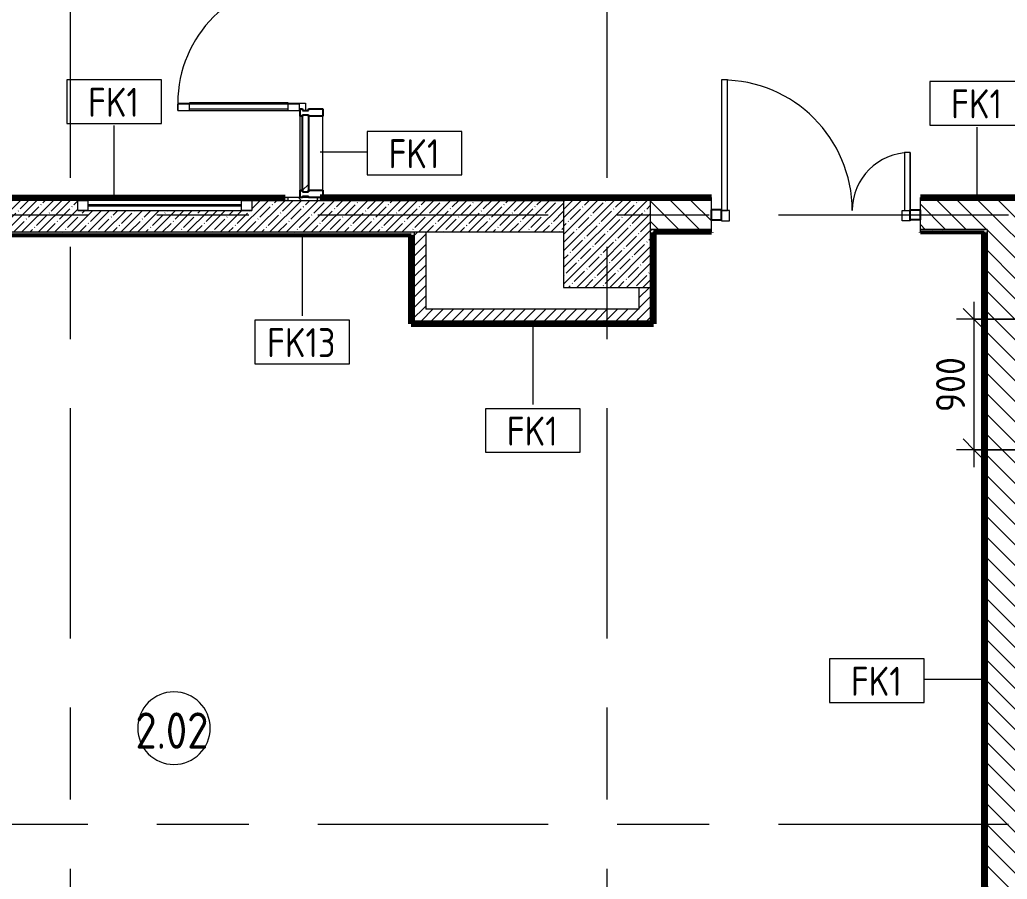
# Model space of a CAD drawing. Header units: millimetres. Extents: x -3245 to 186632, y -8553 to 29000.
# Drawn here: x 18160 to 24969, y 3220 to 9145 of the extents above; entities that cross this region are included whole.
import ezdxf

# ---------------------------------------------------------------- set-up
doc = ezdxf.new("R2010")
doc.units = ezdxf.units.MM
doc.linetypes.add('Осевая', pattern=[3175, 635, -476.25, 1587.5, -476.25])
for name, color, linetype, lineweight in [('A-ANNO-DIMS', 7, 'Continuous', 9), ('A-ANNO-DIMS-100', 7, 'Continuous', 9), ('A-AREA-IDEN', 7, 'Continuous', 9), ('A-DETL-GENF', 7, 'Continuous', 9), ('A-DOOR', 7, 'Continuous', 9), ('A-DOOR-1', 7, 'Continuous', 13), ('A-GLAZ', 7, 'Continuous', 9), ('A-GLAZ-1', 7, 'Continuous', 13), ('A-GLAZ-CURT', 7, 'Continuous', 9), ('A-GLAZ-CURT-1', 7, 'Continuous', 25), ('A-GLAZ-CWMG', 7, 'Continuous', 9), ('A-GLAZ-CWMG-1', 7, 'Continuous', 25), ('A-WALL', 7, 'Continuous', 9), ('A-WALL-IDEN', 7, 'Continuous', 9), ('I-WALL', 7, 'Continuous', 9), ('S-COLS', 7, 'Continuous', 9), ('Оси-2', 7, 'Осевая', 9)]:
    doc.layers.add(name, color=color, linetype=linetype, lineweight=lineweight)
for name, color, linetype, lineweight, true_color in [('A-WALL-2', 5, 'Continuous', 9, 0x0000ff), ('A-WALL-4', 7, 'Continuous', 9, 0xff80c0), ('I-WALL-10', 7, 'Continuous', 80, 0xff80c0), ('I-WALL-5', 7, 'Continuous', 9, 0xc0c0c0), ('I-WALL-9', 5, 'Continuous', 53, 0x0000ff)]:
    doc.layers.add(name, color=color, linetype=linetype, lineweight=lineweight, true_color=true_color)
doc.styles.add('GOST Common', font='GOST_Common.ttf', dxfattribs={"width": 0.9, "height": 200})
doc.styles.add('GOST Common_1', font='GOST_Common.ttf', dxfattribs={"width": 0.9, "height": 250})
doc.styles.add('ISOCPEUR_1', font='isocpeur.ttf', dxfattribs={"width": 0.9, "height": 200})
doc.dimstyles.new('ISO-2_0_0_9К_Средний_округл2', dxfattribs={"dimscale": 304.8, "dimtxt": 199.196235, "dimasz": 0.492126, "dimexe": 0.393701, "dimexo": 0, "dimgap": 0, "dimtad": 1, "dimdec": 0, "dimrnd": 10, "dimzin": 0, "dimdsep": 46, "dimtxsty": 'ISOCPEUR_1', "dimblk1": 'OBLIQUE', "dimblk2": 'OBLIQUE', "dimsah": 1, "dimcen": 0.09, "dimdle": 0.393701, "dimazin": 0, "dimtfac": 1, "dimtdec": 4, "dimtix": 1, "dimtmove": 0, "dimatfit": 3, "dimfxl": 1, "dimtvp": 1, "dimtolj": 1, "dimtzin": 0, "dimarcsym": 2})
pattern_1 = [(135, (0, 0), (-70.71068, -70.71068), [])]
pattern_2 = [(45, (0, 0), (-35.35534, 35.35534), [])]
pattern_3 = [(0, (0, 0), (121.92, 30.48), [10.058, -81.382, 10.058, -81.382, -487.68]), (0, (0, 0), (121.92, 30.48), [-182.88, 10.058, -172.822, 10.058, -81.382, -213.36]), (0, (0, 0), (121.92, 30.48), [-457.2, 10.058, -50.902, 10.058, -142.342]), (120, (45.72, 15.24), (-87.356454, 90.345817), [10.058, -81.382, 10.058, -81.382, -487.68]), (120, (45.72, 15.24), (-87.356454, 90.345817), [-182.88, 10.058, -172.822, 10.058, -81.382, -213.36]), (120, (45.72, 15.24), (-87.356454, 90.345817), [-457.2, 10.058, -50.902, 10.058, -142.342]), (240, (60.96, 76.2), (-34.563546, -120.825817), [10.058, -81.382, 10.058, -81.382, -487.68]), (240, (60.96, 76.2), (-34.563546, -120.825817), [-182.88, 10.058, -172.822, 10.058, -81.382, -213.36]), (240, (60.96, 76.2), (-34.563546, -120.825817), [-457.2, 10.058, -50.902, 10.058, -142.342])]

# ---------------------------------------------------------------- blocks, each defined once
blk = doc.blocks.new('BSC_Колонна _Прямоугольная - 600х600-V60-План отделки стен 2 этажа в осях 1-12')
at = {"layer": 'S-COLS'}
h = blk.add_hatch(dxfattribs=at)
h.set_pattern_fill('FP_69', color=256, style=0, pattern_type=2)
h.set_pattern_definition([(45, (-22210, -7600), (-57.02463, 57.02463), []), (45, (-22152.975, -7600), (-57.02463, 57.02463), [100.806, -20.161, 3.353, -16.808])])
h.paths.add_polyline_path([(-300, -300), (300, -300), (300, 300), (-300, 300)])
for p, q in [((300, 300), (-300, 300)), ((-300, 300), (-300, -300)), ((300, -300), (300, 300)), ((-300, -300), (300, -300))]:
    blk.add_line(p, q, dxfattribs=at)
blk = doc.blocks.new('Прямоугольный импост - 50 x 70 мм-31927764-План отделки стен 2 этажа в осях 1-12')
at = {"layer": 'A-GLAZ-CWMG-1'}
for p, q in [((0, 35), (-70, 35)), ((-70, 35), (-70, -35)), ((0, 35), (0, -35)), ((-70, -35), (0, -35))]:
    blk.add_line(p, q, dxfattribs=at)
blk = doc.blocks.new('Дверь_Витражная_остекление_ - ДВН_ДАО_Главный вход_1200 в свету Д-22 _п_-31928779-План отделки стен 2 этажа в осях 1-12')
at = {"layer": 'A-DETL-GENF'}
for p, q in [((-610, 930), (-650, 930)), ((-650, 930), (-650, 35)), ((-610, 30), (-610, 930)), ((650, 430), (610, 430)), ((610, 430), (610, 30)), ((650, 35), (650, 430)), ((-650, 30), (-610, 30)), ((-595, 30), (-650, 30)), ((-595, -40), (-595, 30)), ((595, -40), (595, 30)), ((595, 30), (650, 30)), ((610, 30), (650, 30)), ((-650, -35), (-650, -40)), ((-650, -40), (-595, -40)), ((650, -40), (595, -40)), ((650, -35), (650, -40))]:
    blk.add_line(p, q, dxfattribs=at)
at = {"layer": 'A-DOOR'}
for p, q in [((-650, 930), (-650, 35)), ((650, 430), (650, 35))]:
    blk.add_line(p, q, dxfattribs=at)
for centre, radius, start, end in [((-650, 30), 900, 360, 90), ((650, 30), 400, 90, 180)]:
    blk.add_arc(centre, radius, start, end, dxfattribs=at)
blk = doc.blocks.new('Прямоугольный импост - 50 x 70 мм-31701779-План отделки стен 2 этажа в осях 1-12')
at = {"layer": 'A-GLAZ-CWMG-1'}
for p, q in [((0, 35), (-70, 35)), ((-70, 35), (-70, -35)), ((0, 35), (0, -35)), ((-70, -35), (0, -35))]:
    blk.add_line(p, q, dxfattribs=at)
blk = doc.blocks.new('Прямоугольный импост - Импост структурный с накладкой - 160мм Темный-30756008-План отделки стен 2 этажа в осях 1-12')
at = {"layer": 'A-GLAZ-CWMG-1'}
for p, q in [((0, 17), (-50, 17)), ((-50, 17), (-50, 0)), ((-50, 0), (-40, 0)), ((-40, 0), (-40, -40)), ((-10, 0), (0, 0)), ((-10, 0), (-10, -40)), ((0, 0), (0, 17)), ((-40, -40), (-50, -40)), ((-50, -40), (-50, -140)), ((0, -40), (-10, -40)), ((0, -140), (0, -40)), ((-50, -140), (0, -140))]:
    blk.add_line(p, q, dxfattribs=at)
blk = doc.blocks.new('Системная панель - Стекло - 40мм-32387061-План отделки стен 2 этажа в осях 1-12')
at = {"layer": 'A-GLAZ-CURT'}
h = blk.add_hatch(dxfattribs=at)
h.set_pattern_fill('FP_100', color=256, style=0, pattern_type=2)
h.set_pattern_definition([(135, (8125.22, -20210), (-282.843, -282.843), [200, -600]), (135, (8225.22, -20410), (-282.843, -282.843), [600, -200]), (135, (8325.22, -20010), (-282.843, -282.843), [200, -600])])
h.paths.add_polyline_path([(265.2, 0), (265.2, 40), (-265.2, 40), (-265.2, 0)])
at = {"layer": 'A-GLAZ-CURT-1'}
for p, q in [((-265.2, 40), (265.2, 40)), ((-265.2, 0), (-265.2, 40)), ((265.2, 0), (-265.2, 0)), ((265.2, 0), (265.2, 40))]:
    blk.add_line(p, q, dxfattribs=at)
blk = doc.blocks.new('Прямоугольный импост - Импост структурный с накладкой - 160мм Темный-32387059-План отделки стен 2 этажа в осях 1-12')
at = {"layer": 'A-GLAZ-CWMG'}
for p, q in [((20093, 7970), (20093, 8480.4)), ((20250, 7970), (20250, 8480.4))]:
    blk.add_line(p, q, dxfattribs=at)
blk = doc.blocks.new('Прямоугольный импост - Импост структурный с накладкой - 160мм Темный-30755591-План отделки стен 2 этажа в осях 1-12')
at = {"layer": 'A-GLAZ-CWMG-1'}
for p, q in [((25, 17), (-25, 17)), ((-25, 17), (-25, 0)), ((-25, 0), (-15, 0)), ((-15, 0), (-15, -40)), ((15, 0), (25, 0)), ((15, 0), (15, -40)), ((25, 0), (25, 17)), ((-15, -40), (-25, -40)), ((-25, -40), (-25, -140)), ((25, -40), (15, -40)), ((25, -140), (25, -40)), ((-25, -140), (25, -140))]:
    blk.add_line(p, q, dxfattribs=at)
blk = doc.blocks.new('Дверь_Витражная_остекление_ - ВВ-16 остекление-32390142-План отделки стен 2 этажа в осях 1-12')
at = {"layer": 'A-DETL-GENF'}
for p, q in [((-787.5, -20), (-832.5, -20)), ((-832.5, -845), (-832.5, -20)), ((-787.5, -20), (-832.5, -20)), ((-832.5, -20), (-832.5, -845)), ((-787.5, -845), (-787.5, -20)), ((-787.5, -845), (-787.5, -20)), ((837.5, -860), (837.5, -20)), ((837.5, -20), (837.5, -860)), ((882.5, -860), (882.5, -20)), ((882.5, -860), (882.5, -20)), ((-832.5, -100), (-787.5, -100)), ((-822.5, -765), (-822.5, -100)), ((-778.5, -765), (-778.5, -100)), ((828.5, -780), (828.5, -100)), ((882.5, -100), (837.5, -100)), ((872.5, -780), (872.5, -100)), ((-832.5, -765), (-787.5, -765)), ((882.5, -780), (837.5, -780)), ((-832.5, -845), (-787.5, -845)), ((-832.5, -845), (-787.5, -845)), ((882.5, -860), (837.5, -860)), ((837.5, -860), (882.5, -860))]:
    blk.add_line(p, q, dxfattribs=at)
at = {"layer": 'A-DOOR'}
for p, q in [((-832.5, -845), (-832.5, -20)), ((832.5, -860), (832.5, -20))]:
    blk.add_line(p, q, dxfattribs=at)
for centre, radius, start, end in [((-832.5, -20), 825, 270, 0), ((832.5, -20), 840, 180, 270)]:
    blk.add_arc(centre, radius, start, end, dxfattribs=at)
at = {"layer": 'A-DOOR-1'}
for p, q in [((-882.5, 20), (-832.5, 20)), ((-832.5, 20), (-832.5, -20)), ((832.5, 20), (882.5, 20)), ((832.5, -20), (832.5, 20)), ((-882.5, -20), (-882.5, -17)), ((-832.5, -20), (-882.5, -20)), ((882.5, -20), (832.5, -20)), ((882.5, -17), (882.5, -20))]:
    blk.add_line(p, q, dxfattribs=at)
blk = doc.blocks.new('120_Окно_СКБ_1Ст - 120_Окно_СКБ_1Ст 400х1200 EI30-24228621-План отделки стен 2 этажа в осях 1-12')
at = {"layer": 'A-GLAZ'}
for p, q in [((600, 110), (-600, 110)), ((530, 80), (-530, 80)), ((530, 70), (-530, 70)), ((-600, 40), (600, 40))]:
    blk.add_line(p, q, dxfattribs=at)
at = {"layer": 'A-GLAZ-1'}
for p, q in [((-600, 40), (-600, 110)), ((-600, 110), (-530, 110)), ((-530, 110), (-530, 40)), ((530, 40), (530, 110)), ((530, 110), (600, 110)), ((600, 110), (600, 40)), ((-530, 40), (-600, 40)), ((600, 40), (530, 40))]:
    blk.add_line(p, q, dxfattribs=at)
blk = doc.blocks.new('М_стена_0001 - Типоразмер_без рамки-25382661-План отделки стен 2 этажа в осях 1-12')
at = {"layer": 'A-WALL-IDEN'}
for p, q in [((3.258, 1.523), (-3.273, 1.523)), ((-3.273, 1.523), (-3.273, -1.477)), ((3.258, -1.477), (3.258, 1.523)), ((-3.273, -1.477), (3.258, -1.477))]:
    blk.add_line(p, q, dxfattribs=at)
blk = doc.blocks.new('Марка_Помещения - Номер-25198446-План отделки стен 2 этажа в осях 1-12')
at = {"layer": 'A-AREA-IDEN'}
for start, end in [(360, 180), (180, 360)]:
    blk.add_arc((0, 0), 2.5, start, end, dxfattribs=at)
blk = doc.blocks.new('DIMBLOCK28-План отделки стен 2 этажа в осях 1-12')
at = {"layer": 'A-ANNO-DIMS-100', "lineweight": 20}
for p, q in [((24739.8, 7080), (24664.8, 7155)), ((24739.8, 7080), (24814.8, 7005)), ((24739.8, 6180), (24664.8, 6255)), ((24739.8, 6180), (24814.8, 6105))]:
    blk.add_line(p, q, dxfattribs=at)
at = {"layer": 'A-ANNO-DIMS-100'}
for p, q in [((24739.8, 7200), (24739.8, 6060)), ((25058, 7080), (24619.8, 7080)), ((24739.8, 7080), (25058, 7080)), ((25050, 6180), (24619.8, 6180)), ((24739.8, 6180), (25050, 6180))]:
    blk.add_line(p, q, dxfattribs=at)
at = {"layer": 'A-ANNO-DIMS-100', "color": 0, "insert": (24478.5, 6440.4), "char_height": 200, "width": 455.087, "attachment_point": 1, "rotation": 90, "line_spacing_factor": 1.149209, "style": 'ISOCPEUR_1'}
blk.add_mtext('900', dxfattribs=at)
blk = doc.blocks.new('_Oblique')
at = {"color": 0, "linetype": 'ByBlock', "lineweight": -2}
blk.add_line((-0.5, -0.5), (0.5, 0.5), dxfattribs=at)

msp = doc.modelspace()

# ---------------------------------------------------------------- hatches: boundary and pattern name
at = {"layer": 'I-WALL'}
h = msp.add_hatch(dxfattribs=at)
h.set_pattern_fill('FP_13', color=256, style=0, pattern_type=2)
h.set_pattern_definition(pattern_1)
h.paths.add_polyline_path([(20010, 7900), (20210, 7900), (20210, 7920), (20010, 7920)])
h.paths.add_polyline_path([(20210, 10880), (20210, 10900), (20010, 10900), (20010, 10880)])
h = msp.add_hatch(dxfattribs=at)
h.set_pattern_fill('FP_89', color=256, style=0, pattern_type=2)
h.set_pattern_definition(pattern_3)
h.paths.add_polyline_path([(18560, 7900), (20010, 7900), (20010, 7920), (14999.9, 7920), (14999.9, 7900), (17628.9, 7900)])
h.paths.add_polyline_path([(13559.9, 7900), (13559.9, 7920), (6530, 7920), (6530, 7900), (12760, 7900)])
h.paths.add_polyline_path([(3510, 7900), (4030, 7900), (4030, 7920), (3310, 7920), (3310, 7908), (3340, 7908), (3340, 7900)])
h.paths.add_polyline_path([(1830, 7900), (1830, 7908), (1860, 7908), (1860, 7920), (1270, 7920), (1270, 7900), (1525.8, 7900)])
h = msp.add_hatch(dxfattribs=at)
h.set_pattern_fill('FP_17', color=256, style=0, pattern_type=2)
h.set_pattern_definition([(45, (0, 0), (-57.02463, 57.02463), []), (45, (57.025, 0), (-57.02463, 57.02463), [100.806, -20.161, 3.353, -16.808])])
h.paths.add_polyline_path([(20880, 7680), (21910, 7680), (21910, 7900), (19760, 7900), (19760, 7830), (18560, 7830), (18560, 7900), (17260, 7900), (17260, 7680), (20312.8, 7680)])
h = msp.add_hatch(dxfattribs=at)
h.set_pattern_fill('FP_89', color=256, style=0, pattern_type=2)
h.set_pattern_definition(pattern_3)
h.paths.add_polyline_path([(30910, 7900), (30930, 7900), (30930, 7920), (27460, 7920), (27460, 7908), (27490, 7908), (27490, 7900), (29809.7, 7900)])
h.paths.add_polyline_path([(20210, 7900), (22930, 7900), (22930, 7920), (20210, 7920)])
h.paths.add_polyline_path([(24370, 7900), (26330, 7900), (26330, 7908), (26360, 7908), (26360, 7920), (24370, 7920)])
h = msp.add_hatch(dxfattribs=at)
h.set_pattern_fill('FP_13', color=256, style=0, pattern_type=2)
h.set_pattern_definition(pattern_1)
h.paths.add_polyline_path([(24370, 7700), (25560, 7700), (25560, 7900), (24370, 7900)])
h.paths.add_polyline_path([(22510, 7700), (22930, 7700), (22930, 7900), (22510, 7900)])
h = msp.add_hatch(dxfattribs=at)
h.set_pattern_fill('FP_89', color=256, style=0, pattern_type=2)
h.set_pattern_definition(pattern_3)
h.paths.add_polyline_path([(22530, 7050), (22530, 7700), (22510, 7700), (22510, 7050)])
h = msp.add_hatch(dxfattribs=at)
h.set_pattern_fill('FP_89', color=256, style=0, pattern_type=2)
h.set_pattern_definition(pattern_3)
h.paths.add_polyline_path([(24810, 7680), (24810, 7700), (24370, 7700), (24370, 7680), (24809, 7680)])
h.paths.add_polyline_path([(22930, 7680), (22930, 7700), (22530, 7700), (22530, 7680)])
h = msp.add_hatch(dxfattribs=at)
h.set_pattern_fill('FP_89', color=256, style=0, pattern_type=2)
h.set_pattern_definition(pattern_3)
h.paths.add_polyline_path([(24830, 100), (24830, 7700), (24810, 7700), (24810, 100)])
h = msp.add_hatch(dxfattribs=at)
h.set_pattern_fill('FP_13', color=256, style=0, pattern_type=2)
h.set_pattern_definition(pattern_1)
h.paths.add_polyline_path([(24830, 100), (25030, 100), (25030, 7700), (24830, 7700), (24830, 140)])
h = msp.add_hatch(dxfattribs=at)
h.set_pattern_fill('FP_89', color=256, style=0, pattern_type=2)
h.set_pattern_definition(pattern_3)
h.paths.add_polyline_path([(20860, 7660), (20880, 7660), (20880, 7680), (17280, 7680), (17280, 7660), (20859, 7660)])
h = msp.add_hatch(dxfattribs=at)
h.set_pattern_fill('FP_89', color=256, style=0, pattern_type=2)
h.set_pattern_definition(pattern_3)
h.paths.add_polyline_path([(20880, 7070), (20880, 7660), (20860, 7660), (20860, 7070)])
h = msp.add_hatch(dxfattribs=at)
h.set_pattern_fill('FP_41', color=256, style=0, pattern_type=2)
h.set_pattern_definition(pattern_2)
h.paths.add_polyline_path([(20960, 7150), (20960, 7680), (20880, 7680), (20880, 7150)])
h = msp.add_hatch(dxfattribs=at)
h.set_pattern_fill('FP_41', color=256, style=0, pattern_type=2)
h.set_pattern_definition(pattern_2)
h.paths.add_polyline_path([(22510, 7070), (22510, 7300), (22430, 7300), (22430, 7070)])
h = msp.add_hatch(dxfattribs=at)
h.set_pattern_fill('FP_41', color=256, style=0, pattern_type=2)
h.set_pattern_definition(pattern_2)
h.paths.add_polyline_path([(20880, 7070), (22430, 7070), (22430, 7150), (20880, 7150)])
h = msp.add_hatch(dxfattribs=at)
h.set_pattern_fill('FP_89', color=256, style=0, pattern_type=2)
h.set_pattern_definition(pattern_3)
h.paths.add_polyline_path([(20860, 7050), (22510, 7050), (22510, 7070), (20860, 7070)])

# ---------------------------------------------------------------- linework, layer by layer
at = {"layer": 'A-WALL'}
for p, q in [((18560, 7900), (17260, 7900)), ((19760, 7900), (20210, 7900)), ((20010, 7900), (20010, 7920)), ((20210, 7920), (20210, 7900)), ((22930, 7900), (22510, 7900)), ((25560, 7900), (24370, 7900)), ((22930, 7700), (22510, 7700)), ((24830, 7700), (24370, 7700)), ((20960, 7680), (17260, 7680)), ((20859, 7660), (20860, 7660)), ((20880, 7680), (20880, 7150)), ((24809, 7680), (24810, 7680)), ((24810, 7680), (24810, 150))]:
    msp.add_line(p, q, dxfattribs=at)
at = {"layer": 'A-WALL-2'}
for p, q in [((20859, 7660), (17280, 7660)), ((20859, 7659), (20859, 7660)), ((22530, 7680), (22530, 7679)), ((24370, 7680), (24809, 7680)), ((24809, 7680), (24809, 7679))]:
    msp.add_line(p, q, dxfattribs=at)
at = {"layer": 'A-WALL-4'}
for p, q in [((14999.9, 7920), (19990, 7920)), ((22530, 7679), (22531, 7679))]:
    msp.add_line(p, q, dxfattribs=at)
at = {"layer": 'A-WALL-IDEN'}
for p, q in [((18810.5, 7920.5), (18810.5, 8416.5)), ((24761.7, 7920.5), (24761.7, 8405.9)), ((20230.5, 8233.9), (20556.1, 8233.9)), ((20107.2, 7659.5), (20107.2, 7103.7)), ((21697.8, 7049.5), (21697.8, 6493.7)), ((24809.5, 4596.8), (24397, 4596.8))]:
    msp.add_line(p, q, dxfattribs=at)
at = {"layer": 'I-WALL-10'}
for p, q in [((14999.9, 7921), (19990, 7921)), ((19990, 7921), (19990, 7920)), ((20231, 7921), (22930, 7921)), ((20231, 7920), (20231, 7921)), ((22930, 7920), (20231, 7920)), ((22930, 7920), (22930, 7921)), ((26360, 7921), (24370, 7921)), ((24370, 7920), (24370, 7921)), ((24370, 7920), (26360, 7920)), ((20859, 7049), (20859, 7659)), ((20860, 7660), (20860, 7050)), ((22530, 7050), (22530, 7679)), ((22531, 7679), (22531, 7049)), ((24809, 150), (24809, 7679)), ((20859, 7049), (22531, 7049)), ((22530, 7050), (20860, 7050))]:
    msp.add_line(p, q, dxfattribs=at)
at = {"layer": 'I-WALL-5'}
for p, q in [((20231, 7920), (19990, 7920)), ((20210, 7900), (21910, 7900)), ((22930, 7680), (22930, 7920)), ((24370, 7680), (24370, 7920)), ((24830, 7700), (24830, 140)), ((20960, 7680), (20960, 7150)), ((21910, 7680), (20960, 7680)), ((22430, 7300), (22430, 7150)), ((22510, 7070), (22510, 7300)), ((20880, 7150), (20880, 7070)), ((22430, 7150), (20960, 7150)), ((20880, 7070), (22510, 7070))]:
    msp.add_line(p, q, dxfattribs=at)
at = {"layer": 'I-WALL-9'}
for p, q in [((20859, 7659), (17281, 7659)), ((22930, 7680), (22530, 7680)), ((22531, 7679), (22930, 7679)), ((22930, 7680), (22930, 7679)), ((24370, 7680), (24370, 7679)), ((24809, 7679), (24370, 7679))]:
    msp.add_line(p, q, dxfattribs=at)
at = {"layer": 'Оси-2'}
for p, q in [((18510, 593.7), (18510, 24898.1)), ((22210, 593.7), (22210, 24898.1)), ((55, 7800), (35770, 7800)), ((55, 3600), (35770, 3600))]:
    msp.add_line(p, q, dxfattribs=at)

# ---------------------------------------------------------------- block references
at = {"layer": 'A-AREA-IDEN', "xscale": 99.99999999999993, "yscale": 99.99999999999993, "zscale": 99.99999999999993}
msp.add_blockref('Марка_Помещения - Номер-25198446-План отделки стен 2 этажа в осях 1-12', (19223.4, 4261.1), dxfattribs=at)
at = {"layer": 'A-DOOR', "rotation": 269.9999999999998}
msp.add_blockref('Дверь_Витражная_остекление_ - ВВ-16 остекление-32390142-План отделки стен 2 этажа в осях 1-12', (20110, 9402.9), dxfattribs=at)
at = {"layer": 'A-DOOR'}
msp.add_blockref('Дверь_Витражная_остекление_ - ДВН_ДАО_Главный вход_1200 в свету Д-22 _п_-31928779-План отделки стен 2 этажа в осях 1-12', (23650, 7800), dxfattribs=at)
at = {"layer": 'A-GLAZ'}
msp.add_blockref('120_Окно_СКБ_1Ст - 120_Окно_СКБ_1Ст 400х1200 EI30-24228621-План отделки стен 2 этажа в осях 1-12', (19160, 7790), dxfattribs=at)
at = {"layer": 'A-GLAZ-CURT-1', "rotation": 269.9999999999997}
msp.add_blockref('Системная панель - Стекло - 40мм-32387061-План отделки стен 2 этажа в осях 1-12', (20110, 8225.2), dxfattribs=at)
at = {"layer": 'A-GLAZ-CWMG'}
msp.add_blockref('Прямоугольный импост - Импост структурный с накладкой - 160мм Темный-32387059-План отделки стен 2 этажа в осях 1-12', (0, 0), dxfattribs=at)
at = {"layer": 'A-GLAZ-CWMG', "rotation": 180}
msp.add_blockref('Прямоугольный импост - 50 x 70 мм-31701779-План отделки стен 2 этажа в осях 1-12', (22930, 7800), dxfattribs=at)
at = {"layer": 'A-GLAZ-CWMG-1', "extrusion": (0, 0, -1)}
for name, p, rotation in [('Прямоугольный импост - Импост структурный с накладкой - 160мм Темный-30755591-План отделки стен 2 этажа в осях 1-12', (-20110, 8505.4), 270.0000000000002), ('Прямоугольный импост - Импост структурный с накладкой - 160мм Темный-30756008-План отделки стен 2 этажа в осях 1-12', (-20110, 7920), 270.0000000000002), ('Прямоугольный импост - 50 x 70 мм-31927764-План отделки стен 2 этажа в осях 1-12', (-24370, 7800), 180)]:
    msp.add_blockref(name, p, dxfattribs=dict(at, rotation=rotation))
at = {"layer": 'A-WALL-IDEN', "xscale": 99.99999999999993, "yscale": 99.99999999999993, "zscale": 99.99999999999993}
for p in [(18811.3, 8578.1), (24762.4, 8567.4), (20883.5, 8223.4), (20108, 6921.2), (21698.6, 6311.2), (24071.2, 4586.4)]:
    msp.add_blockref('М_стена_0001 - Типоразмер_без рамки-25382661-План отделки стен 2 этажа в осях 1-12', p, dxfattribs=at)
at = {"layer": 'S-COLS'}
msp.add_blockref('BSC_Колонна _Прямоугольная - 600х600-V60-План отделки стен 2 этажа в осях 1-12', (22210, 7600), dxfattribs=at)

# ---------------------------------------------------------------- texts
at = {"layer": 'A-AREA-IDEN', "insert": (18957.6, 4369.6), "char_height": 250, "width": 663.797, "attachment_point": 1, "style": 'GOST Common_1'}
msp.add_mtext('2.02', dxfattribs=at)
at = {"layer": 'A-WALL-IDEN', "char_height": 200, "attachment_point": 1, "style": 'GOST Common'}
for s, insert, width in [('FK1', (18631, 8676.1), 447.342), ('FK1', (24582.2, 8665.4), 447.342), ('FK1', (20703.2, 8321.4), 447.342), ('FK13', (19865.2, 7019.2), 598.861), ('FK1', (21518.4, 6409.2), 447.342), ('FK1', (23891, 4684.4), 447.342)]:
    msp.add_mtext(s, dxfattribs=dict(at, insert=insert, width=width))

# ---------------------------------------------------------------- dimensions: what is measured, and where the dimension line sits
at = {"layer": 'A-ANNO-DIMS'}
dim = msp.add_linear_dim(base=(24739.8, 6180), p1=(25058, 7080), p2=(25050, 6180), angle=90, dimstyle='ISO-2_0_0_9К_Средний_округл2', override={"dimpost": '<>', "dimfxl": 900.035555}, dxfattribs=at)
dim.commit()
dim.dimension.update_dxf_attribs({"geometry": 'DIMBLOCK28-План отделки стен 2 этажа в осях 1-12', "text_midpoint": (24639.8, 6630)})

doc.saveas('drawing.dxf')
